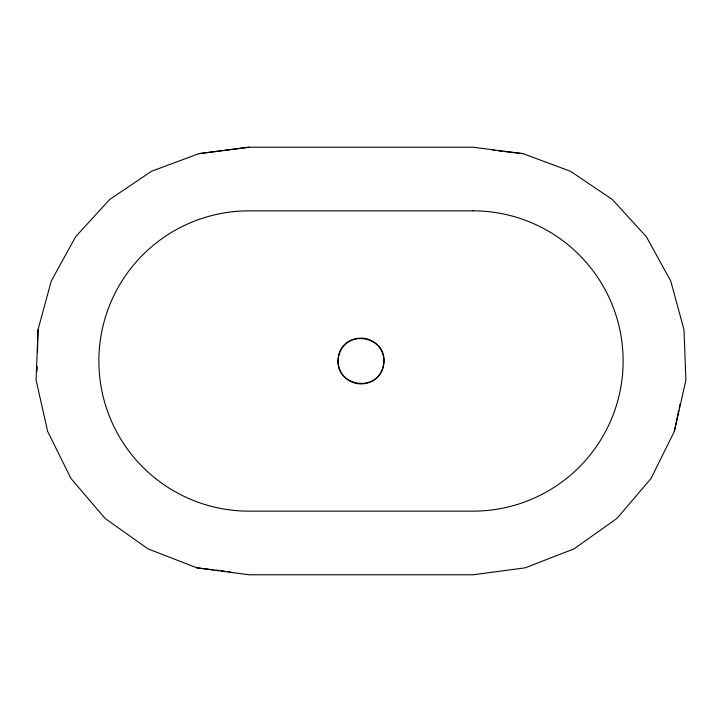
<?xml version="1.0" encoding="UTF-8"?>
<svg xmlns="http://www.w3.org/2000/svg" width="722" height="722" viewBox="0 0 722 722"><rect width="100%" height="100%" fill="white"/><g stroke="black" fill="none" stroke-linecap="round" stroke-linejoin="round"><path stroke-width="1.08" d="M37.084 371.135L37.183 366.659M37.508 352.083L38.013 329.665L51.289 280.957L75.639 236.726L109.699 199.462L151.566 171.249L198.884 153.66L249.018 147.216L472.982 147.216L523.116 153.66L570.434 171.249L612.301 199.462L646.361 236.726L670.711 280.957L683.987 329.665L685.9 380.178L674.321 431.467L651.009 478.524L616.895 518.459L574.062 548.846L525.102 567.853L472.982 574.784L249.018 574.784L196.898 567.853L147.938 548.846L105.105 518.459L70.991 478.524L47.679 431.467L36.1 380.178L38.013 329.665M674.321 431.467L678.689 410.701M679.149 408.517L680.07 404.149M198.884 153.66L249.018 147.216M493.036 150.266L495.265 150.519M498.604 150.889L501.943 151.268M504.173 151.521L523.116 153.66M196.898 567.853L213.531 569.811M215.752 570.073L219.082 570.47M221.293 570.732L224.623 571.12M227.953 571.517L230.165 571.779M338.374 357.417C333.203 386.784 379.465 394.113 383.626 364.583C388.797 335.216 342.535 327.887 338.374 357.417M472.982 210.851L249.018 210.851A150.149 150.149 0 0 0 98.869 361A150.149 150.149 0 0 0 249.018 511.149L472.982 511.149A150.149 150.149 0 0 0 623.131 361A150.149 150.149 0 0 0 472.982 210.851M349.547 380.837A22.905 22.905 0 0 0 383.905 361A22.905 22.905 0 0 0 349.547 341.163A22.905 22.905 0 0 0 349.547 380.837"/></g></svg>
